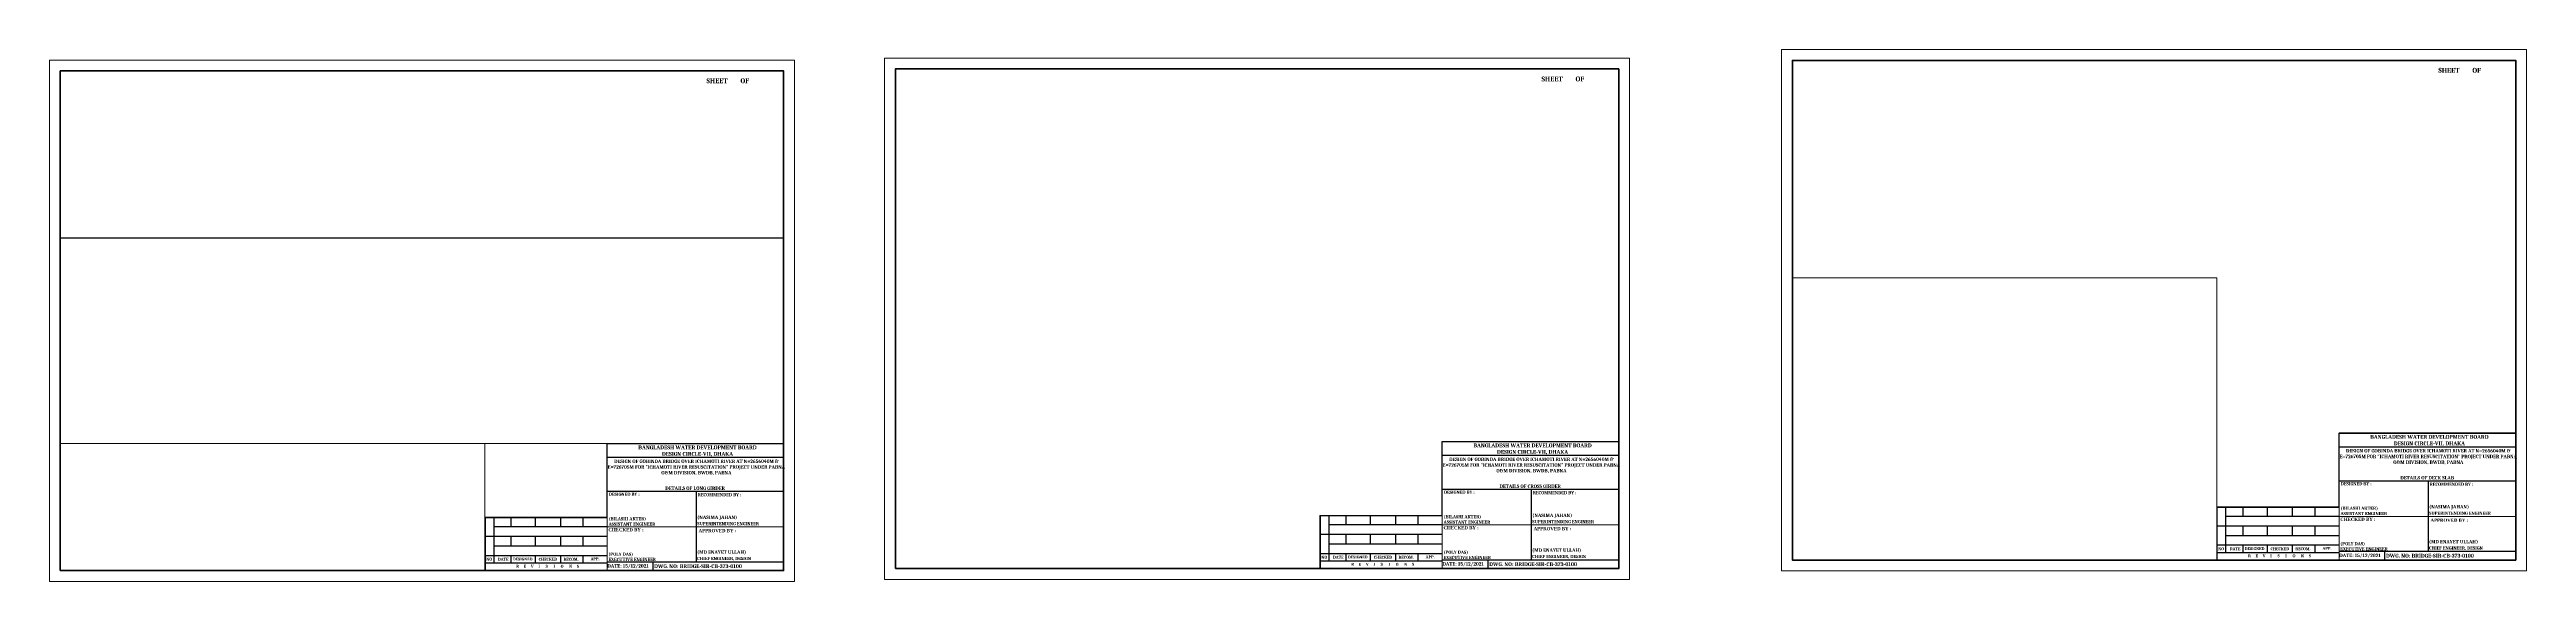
# Paper-space layout 'girder' of a CAD drawing. Header units: millimetres. Extents: x 1031 to 2403, y -370 to -76.
import ezdxf

# ---------------------------------------------------------------- set-up
doc = ezdxf.new("R2010")
doc.units = ezdxf.units.MM
doc.header["$LTSCALE"] = 25
doc.header["$MEASUREMENT"] = 0
doc.layers.get('0').update_dxf_attribs({"lineweight": 13})
doc.layers.get('Defpoints').update_dxf_attribs({"color": 230, "lineweight": 9})
for name, color, linetype, lineweight in [('GR LEVEL', 10, 'Continuous', 20), ('line', 191, 'Continuous', 18), ('Outline', 191, 'Continuous', 40), ('SECTION', 7, 'Continuous', 30)]:
    doc.layers.add(name, color=color, linetype=linetype, lineweight=lineweight)
doc.styles.get("Standard").update_dxf_attribs({"font": 'swissl.ttf'})

# ---------------------------------------------------------------- blocks, each defined once
blk = doc.blocks.new('VF')
at = {"layer": 'GR LEVEL', "color": 7, "lineweight": 20}
blk.add_line((482.7, -2.6), (531.1, -2.6), dxfattribs=at)
at = {"layer": 'line', "linetype": 'Continuous'}
for p, q in [((433.4, 2.6), (433.4, -26.8)), ((433.4, -2.6), (482.7, -2.6))]:
    blk.add_line(p, q, dxfattribs=at)
at = {"layer": 'SECTION', "color": 18, "linetype": 'ByBlock', "true_color": 0x000000}
for p, q in [((433.4, 35.8), (433.4, 43.5)), ((433.4, 43.5), (531.1, 43.5)), ((531.1, 35.8), (433.4, 35.8)), ((433.4, 2.6), (433.4, 35.8)), ((531.1, 17), (433.4, 17)), ((482.7, 17), (482.7, -22.1)), ((365.8, 2.6), (365.8, -26.8)), ((365.8, 2.6), (433.4, 2.6)), ((370.6, 2.6), (370.6, -22.7)), ((380.1, 2.6), (380.1, -2.6)), ((393.5, 2.6), (393.5, -2.6)), ((407.5, 2.6), (407.5, -2.6)), ((419.9, 2.6), (419.9, -2.6)), ((433.4, -8), (365.8, -8)), ((433.4, -2.6), (370.6, -2.6)), ((433.4, -13.3), (370.6, -13.3)), ((380.1, -8), (380.1, -13.3)), ((393.5, -8), (393.5, -13.3)), ((407.5, -8), (407.5, -13.3)), ((419.9, -8), (419.9, -13.3)), ((433.4, -18.6), (365.8, -18.6)), ((433.4, -22.7), (365.8, -22.7)), ((380.1, -18.6), (380.1, -22.7)), ((393.5, -18.6), (393.5, -22.7)), ((407.5, -18.6), (407.5, -22.7)), ((419.9, -18.6), (419.9, -22.7)), ((531.1, -22.1), (433.4, -22.1)), ((458.8, -26.8), (458.8, -22.1))]:
    blk.add_line(p, q, dxfattribs=at)
for s, insert, char_height, width, attachment_point in [('{\\fCambria|b1|i0|c0|p18;BANGLADESH WATER DEVELOPMENT BOARD\\PDESIGN CIRCLE-VII, DHAKA}', (483.4, 42.5), 2.149, 104.754, 2), ('\\A1;\\pxqc;{\\fCambria|b1|i0|c0|p18;\\C256;DESIGN OF GOBINDA BRIDGE OVER ICHAMOTI RIVER AT \\A0;N=2656040M & E=726705M\\A1; FOR "ICHAMOTI RIVER RESUSCITATION" PROJECT UNDER PABNA O&M DIVISION, BWDB, PABNA}', (482.8, 34.7), 1.9, 98.189, 2), ('{\\fCambria|b1|i0|c0|p18;DESIGNED BY :}', (434.3, 16.4), 1.755, 23.828, 1), ('{\\fCambria|b1|i0|c0|p18; RECOMMENDED BY :}', (483, 16.1), 1.755, 42.866, 1), ('{\\fCambria|b1|i0|c0|p18;(\\C256;BILASHI AKTER\\C256;\\c0;)\\PASSISTANT ENGINEER   \\fTimes New Roman Baltic|b1|i0|c0|p18;                }', (434.2, 2.8), 1.755, 63.981, 1), ('{\\fCambria|b1|i0|c0|p18;               SUPERINTENDING ENGINEER}', (474.6, 0.1), 1.755, 62.735, 1), ('{\\fCambria|b1|i0|c0|p18;               \\H1.083x;(NASIMA JAHAN)}', (474.6, 3.7), 1.755, 48.305, 1), ('{\\fTimes New Roman Baltic|b1|i0|c0|p18;CHECKED BY :}', (434.1, -3.3), 1.755, 42.866, 1), ('{\\fTimes New Roman Baltic|b1|i0|c0|p18;               APPROVED BY :}', (474, -3.8), 1.755, 29.895, 1), ('{\\fCambria|b1|i0|c0|p18;NO}', (368.1, -19.7), 1.599, 1.011, 2), ('{\\fCambria|b1|i0|c0|p18;DATE}', (375.8, -19.7), 1.599, 8.407, 2), ('{\\fCambria|b1|i0|c0|p18;DESIGNED}', (386.6, -19.6), 1.599, 13.564, 2), ('{\\fCambria|b1|i0|c0|p18;R     E     V     I      S      I      O      N     S}', (400.4, -23.6), 1.599, 47.454, 2), ('{\\fCambria|b1|i0|c0|p18;CHECKED}', (400.6, -19.7), 1.599, 5.614, 2), ('{\\fCambria|b1|i0|c0|p18;RECOM.}', (413.4, -19.7), 1.599, 12.308, 2), ('{\\fCambria|b1|i0|c0|p18;APP.}', (426.7, -19.5), 1.599, 13.145, 2), ('{\\fCambria|b1|i0|c0|p18;DATE: 15/12/2021}', (433.5, -23.2), 1.931, 96.169, 1), ('{\\fCambria|b1|i0|c0|p18;(POLY DAS)\\PEXECUTIVE ENGINEER}', (434.1, -16.8), 1.755, 41.104, 1), ('{\\fCambria|b1|i0|c0|p18;DWG. NO: BRIDGE-SIR-CB-373-0100}', (459.4, -23.3), 2.106, 104.912, 1), ('{\\fCambria|b1|i0|c0|p18;               CHIEF ENGINEER, DESIGN}', (474.5, -19.2), 1.755, 47.468, 1), ('{\\fCambria|b1|i0|c0|p18;               \\H1.083x;(MD ENAYET ULLAH)}', (474.5, -15.6), 1.755, 48.305, 1)]:
    blk.add_mtext(s, dxfattribs=dict(at, insert=insert, char_height=char_height, width=width, attachment_point=attachment_point))

psp = doc.layouts.new('girder')

# ---------------------------------------------------------------- linework, layer by layer
at = {"color": 1}
for points in [[(1996.4, -81.9), (2396.9, -81.9), (2396.9, -288.1), (2299.1, -288.1), (2299.1, -329), (2231.5, -329), (2231.5, -358.5), (1996.4, -358.5), (1996.4, -81.9)], [(1037.3, -87.7), (1437.8, -87.7), (1437.8, -293.9), (1340.1, -293.9), (1340.1, -334.8), (1272.5, -334.8), (1272.5, -364.3), (1037.3, -364.3), (1037.3, -87.7)], [(1499.7, -86.6), (1900.2, -86.6), (1900.2, -292.9), (1802.4, -292.9), (1802.4, -333.8), (1734.8, -333.8), (1734.8, -363.2), (1499.7, -363.2), (1499.7, -86.6)]]:
    psp.add_lwpolyline(points, close=True, dxfattribs=at)
at = {"layer": 'Defpoints', "lineweight": 13}
for points in [[(1443.8, -81.7), (1031.3, -81.7), (1031.3, -370.3), (1443.8, -370.3)], [(1906.2, -80.6), (1493.7, -80.6), (1493.7, -369.2), (1906.2, -369.2)], [(2402.9, -75.9), (1990.4, -75.9), (1990.4, -364.5), (2402.9, -364.5)]]:
    psp.add_lwpolyline(points, close=True, dxfattribs=at)
at = {"layer": 'Outline'}
for points in [[(1996.4, -358.5), (2396.9, -358.5), (2396.9, -81.9), (1996.4, -81.9)], [(1037.3, -364.3), (1437.8, -364.3), (1437.8, -87.7), (1037.3, -87.7)], [(1499.7, -363.2), (1900.2, -363.2), (1900.2, -86.6), (1499.7, -86.6)]]:
    psp.add_lwpolyline(points, close=True, dxfattribs=at)

# ---------------------------------------------------------------- block references
at = {"color": 2, "lineweight": -2}
for p in [(906.7, -337.5), (1369.1, -336.4), (1865.7, -331.7)]:
    psp.add_blockref('VF', p, dxfattribs=at)

# ---------------------------------------------------------------- texts
at = {"color": 0, "width": 97.768, "attachment_point": 2}
for s, insert, char_height in [('\\A1;{\\fCambria|b1|i0|c0|p18;\\H1.08x;\\C256;SHEET        OF  \\L  \\H0.92593x;   }', (1406.9, -91.8), 2.5), ('\\A1;{\\fCambria|b1|i0|c0|p18;\\H1.08x;\\C256;SHEET        OF  \\L  \\H0.92593x;   }', (1869.3, -90.8), 2.5), ('\\A1;{\\fCambria|b1|i0|c0|p18;\\H1.08x;\\C256;SHEET        OF  \\L  \\H0.92593x;   }', (2365.9, -86), 2.5), ('\\A1;{\\fCambria|b1|i0|c0|p18;\\C256;\\P\\PDETAILS OF DECK SLAB}', (2347.9, -305.6), 1.9), ('\\A1;{\\fCambria|b1|i0|c0|p18;\\C256;\\P\\PDETAILS OF LONG GIRDER }', (1388.8, -311.4), 1.9), ('\\A1;{\\fCambria|b1|i0|c0|p18;\\C256;\\P\\PDETAILS OF CROSS GIRDER}', (1851.2, -310.3), 1.9)]:
    psp.add_mtext(s, dxfattribs=dict(at, insert=insert, char_height=char_height))

# ---------------------------------------------------------------- viewports
at = {"layer": '0', "color": 1, "view_target_point": (387.9, -4169.3)}
for center, view_center_point, view_height, status, outline in [((2196.6, -220.2), (3345570.3, -3298815.4), 10298.534, 7, [(1996.4, -81.9), (2396.9, -81.9), (2396.9, -288.1), (2299.1, -288.1), (2299.1, -329), (2231.5, -329), (2231.5, -358.5), (1996.4, -358.5), (1996.4, -81.9)]), ((1237.6, -226), (3201251.1, -2886664.1), 7127.839, 4, [(1037.3, -87.7), (1437.8, -87.7), (1437.8, -293.9), (1340.1, -293.9), (1340.1, -334.8), (1272.5, -334.8), (1272.5, -364.3), (1037.3, -364.3), (1037.3, -87.7)])]:
    vp = psp.add_viewport(center=center, size=(400.5, 276.637), view_center_point=view_center_point, view_height=view_height, status=status, dxfattribs=at)
    vp.dxf.flags = 0x10000  # cut along an outline
    vp.dxf.clipping_boundary_handle = psp.add_lwpolyline(outline, format="xyb", close=True, dxfattribs={"invisible": 1}).dxf.handle
vp = psp.add_viewport(center=(1699.9, -224.9), size=(400.5, 276.637), view_center_point=(3174236.7, -3336671.3), view_height=13182.129, dxfattribs=at)
vp.dxf.flags = 0x10000  # cut along an outline
vp.dxf.clipping_boundary_handle = psp.add_lwpolyline([(1499.7, -86.6), (1900.2, -86.6), (1900.2, -292.9), (1802.4, -292.9), (1802.4, -333.8), (1734.8, -333.8), (1734.8, -363.2), (1499.7, -363.2), (1499.7, -86.6)], format="xyb", close=True, dxfattribs={"invisible": 1}).dxf.handle
at = {"layer": 'Defpoints', "lineweight": -2, "ltscale": 100}
for center, size, view_center_point, view_height, status in [((1237.6, -133.9), (400.6, 92.556), (2918456.1, -3231422.8), 13452.06, 3), ((1237.6, -237.1), (400.5, 113.71), (2908267.1, -3265015), 29823.419, 5), ((2113.9, -280.4), (235.1, 156.202), (3385160.9, -3307638.2), 29261.298, 8), ((1154.9, -329.1), (235.1, 70.371), (3031625, -3260791.9), 14954.245, 6)]:
    psp.add_viewport(center=center, size=size, view_center_point=view_center_point, view_height=view_height, status=status, dxfattribs=at)

doc.saveas('drawing.dxf')
